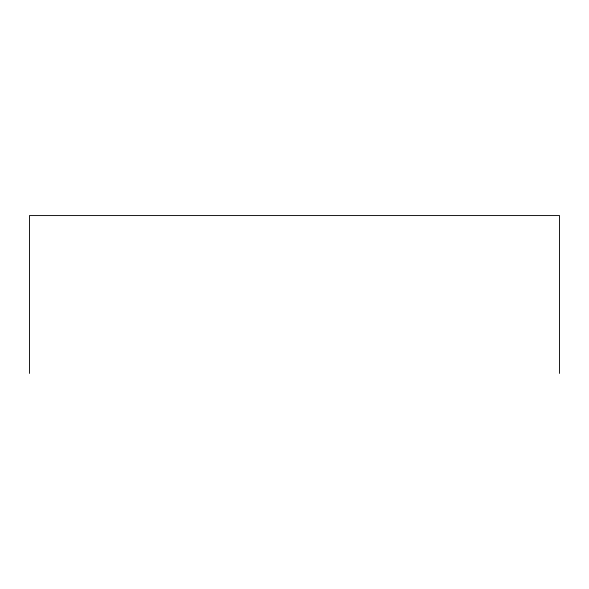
<?xml version="1.0" encoding="UTF-8"?>
<svg xmlns="http://www.w3.org/2000/svg" width="589" height="589" viewBox="0 0 589 589"><rect width="100%" height="100%" fill="white"/><g stroke="black" fill="none" stroke-linecap="round" stroke-linejoin="round"><path stroke-width="0.88" d="M559.55 373.426L559.55 215.574L29.45 215.574L29.45 373.426"/></g></svg>
